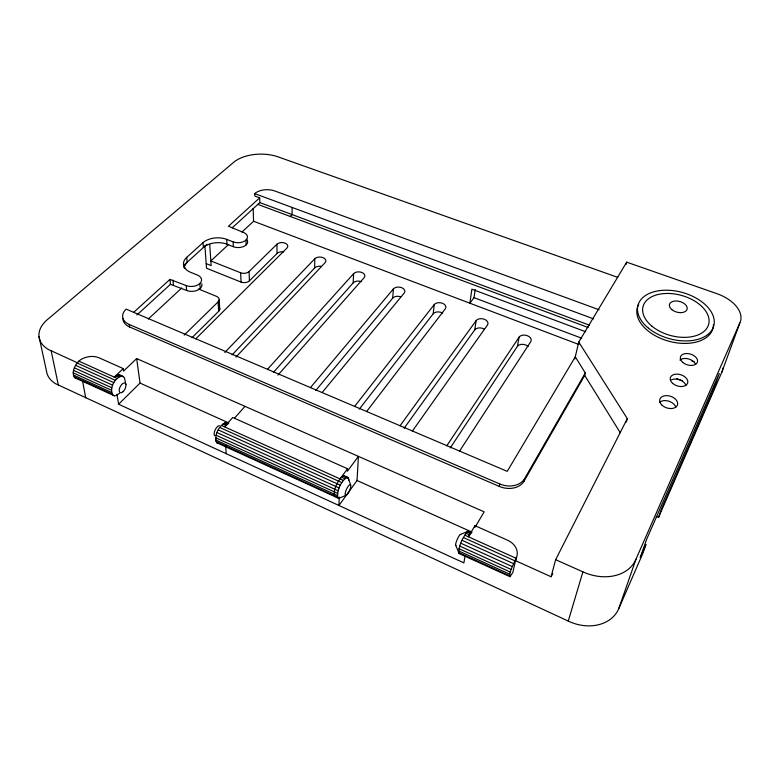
<?xml version="1.0" encoding="UTF-8"?>
<svg xmlns="http://www.w3.org/2000/svg" width="780" height="780" viewBox="0 0 780 780"><rect width="100%" height="100%" fill="white"/><g stroke="black" fill="none" stroke-linecap="round" stroke-linejoin="round"><path stroke-width="1.17" d="M232.099 354.871L314.652 267.998L314.779 258.785A5.947 3.724 1.4 0 1 322.91 257.595A5.947 3.724 1.4 0 1 325.036 262.724L235.882 357.152M346.427 495.115L338.783 498.381L216.703 442.669C213.613 435.698 218.829 425.149 225.907 422.653L227.731 424.203M339.251 497.123L338.92 505.469L357.045 480.519L358.41 456.378L347.392 471.217L347.51 468.751L232.723 417.485L224.435 426.777L227.624 424.281L224.543 422.897M273.351 372.45L353.184 282.886L353.594 273.673A6.016 3.832 3 0 1 361.754 272.435A6.016 3.832 3 0 1 364.114 277.709L277.982 375.102M315.744 390.517L392.691 298.155L393.393 288.931A6.084 3.929 4.6 0 1 401.583 287.654A6.084 3.929 4.6 0 1 404.186 293.075L322.062 392.613M467.093 531.941L470.691 533.559L468.37 536.767L474.971 525.661L507.556 540.218A16.282 12.997 15.4 0 1 516.029 558.246L512.811 572.569L509.954 576.664L458.601 553.303C458.845 545.483 462.598 537.088 467.922 531.375L468.653 532.496M359.327 409.1L433.202 313.804L434.226 304.59A6.172 4.027 6.5 0 1 442.426 303.264A6.172 4.027 6.5 0 1 445.292 308.831L366.551 411.596M338.783 498.381L337.935 498.118C336.453 490.678 340.889 481.24 347.217 477.145L348.504 478.491L350.727 485.365M119.477 393.344L115.986 395.606L114.406 395.782L75.016 377.871C70.795 372.791 74.87 365.177 78.848 361.14A14.635 9.682 -9.6 0 1 99.148 357.844L123.201 368.579L123.571 371.095L136.656 358.576L484.175 511.846L475.137 527.085M585.634 331.744L471.861 289.165L469.892 303.206L474.016 297.668L475.186 289.487M404.098 428.298L474.757 329.862L476.112 320.658A6.269 4.124 8.5 0 1 484.341 319.273A6.269 4.124 8.5 0 1 487.471 325.006L412.357 431.096M114.406 395.782L113.09 395.284C108.752 388.694 114.631 377.296 122.216 376.067L124.449 377.773L125.931 384.628M509.954 576.664L509.681 574.207L511.115 569.439L516.029 558.246L464.763 535.139M465.094 555.877L463.885 562.897L118.579 404.215L116.99 394.261M474.679 527.29L474.971 525.661M450.235 447.964L517.403 346.349L519.109 337.145A6.377 4.212 10.6 0 1 527.358 335.712A6.377 4.212 10.6 0 1 530.77 341.611L459.498 451.21M499.268 486.408L499.746 483.961A18.974 14.196 12.8 0 0 524.569 478.725L585.302 372.957L575.279 356.84L507.234 471.354L126.184 309.153A17.14 11.008 -6.4 0 0 129.285 324.49L129.636 326.995L499.268 486.408A18.925 14.186 12.8 0 0 524.043 481.172L584.698 375.385L585.302 372.957M524.043 481.172L524.569 478.725M574.782 358.907L578.77 342.069L626.691 262.158L716.45 293.514A33.277 19.958 16.1 0 1 739.83 323.008L721.763 372.372L658.534 517.403L656.292 516.457M626.106 264.401L626.691 262.158M516.594 557.447A16.244 12.997 15.4 0 1 515.483 560.664L551.109 576.751L555.633 559.689L627.305 418.626L578.77 342.069M626.291 422.068L627.305 418.626M39.029 336.658L46.449 370.89A33.793 22.25 -9.9 0 0 55.458 383.653L568.259 621.075L582.904 571.847A41.321 31.444 20.7 0 0 635.973 559.211L739.83 323.008M568.259 621.075A39.283 31.093 22.8 0 0 618.842 608.439L635.973 559.211M658.534 517.403L661.781 508.267L712.481 392.165L719.297 373.464L646.776 539.009L640.214 557.671L645.947 544.528L642.74 553.615L618.842 608.439M551.109 576.751L552.747 573.505M347.51 468.751C342.186 476.687 332.299 486.018 334.62 496.597L336.609 496.421M446.784 445.799L519.109 337.145M400.013 425.841L476.112 320.658M354.559 406.487L434.226 304.59M310.401 387.65L393.393 288.931M339.982 478.881L342.781 476.053L343.892 475.654L345.199 477.009M234.487 418.168L244.988 406.351M267.452 369.369L353.594 273.673M224.845 352.453L314.779 258.785M195.77 338.842L286.913 248.099A5.899 3.627 0.1 0 0 285.012 243.116A5.899 3.627 0.1 0 0 276.91 244.267L249.073 271.537A6.084 3.822 -1.6 0 1 240.63 272.785L210.844 260.949L228.647 244.413M191.977 337.74L218.683 311.288A6.269 4.075 -3.4 0 0 219.658 308.197M204.906 245.875L206.534 268.252L241.049 282.077A6.035 3.832 -1.7 0 0 249.434 280.829L277.056 253.461A5.85 3.637 0 0 1 283.715 251.92M118.579 404.215L140.039 383.087L136.656 358.576M184.187 335.117L218.069 301.909A6.318 4.066 -3.3 0 0 216.421 296.312L198.451 288.971M290.18 216.44L292.11 214.588L292.071 207.431M123.201 368.579L114.26 377.11L117.79 374.907L119.359 374.78L121.602 376.496M148.317 319.01L181.711 288.005M242.005 232.001L253.578 221.257L253.139 208.406M136.939 314.944L170.44 284.32L186.634 290.472A9.711 6.143 -3.8 0 0 197.447 290.228A9.711 6.143 -3.8 0 0 201.815 283.774M232.226 227.828L259.837 202.585L259.701 197.828L254.777 196.004L254.699 193.615A14.703 8.57 -0.1 0 1 274.882 191.012L599.079 309.767M206.895 244.335L184.382 264.761L184.938 264.985M133.692 312.341L169.942 279.406L186.196 285.558A9.75 6.133 -3.8 0 0 199.797 283.569A9.75 6.133 -3.8 0 0 197.447 275.087L190.866 272.425A17.53 10.852 -3.2 0 1 186.713 257.38L203.014 242.678A17.189 10.51 -2.4 0 1 226.726 239.382L233.142 241.878A9.224 5.587 -1.5 0 0 245.944 240.103L246.168 244.91M259.701 197.828L228.433 226.239L243.331 232.391A9.224 5.587 -1.5 0 1 245.944 240.103M460.375 534.475L467.922 531.375L471.51 532.993M459.157 553.429L455.715 545.405M617.74 277.358L277.095 156.517A32.965 18.642 -0.1 0 0 234.439 161.674L47.707 319.342A34.788 22.171 -9.1 0 0 48.214 349.411L78.234 363.178M216.703 442.669L217.815 443.069M254.699 193.615L593.648 318.883M691.811 360.886L694.093 361.735M259.837 202.585L589.592 325.231M257.858 204.389L588.217 327.532M474.016 297.668L581.656 338.208M676.835 378.69L682.461 380.815M253.578 221.257L578.935 344.516M75.016 377.871L76.401 378.407M203.014 242.678L203.375 247.533A17.121 10.52 -2.4 0 1 212.16 243.311L214.305 242.921A17.121 10.52 -2.4 0 1 226.99 244.218L233.386 246.714A9.184 5.596 -1.5 0 0 244.569 246.061A9.184 5.596 -1.5 0 0 246.685 239.314M206.193 263.63L211.166 265.61L209.703 244.316M129.285 324.49L499.746 483.961M555.633 559.689L582.904 571.847M140.039 383.087L228.871 422.974M356.567 480.305L472.056 532.145M119.359 374.78L123.513 376.603M225.907 422.653L227.955 423.569M343.892 475.654L348.026 477.467M117.79 374.907L120.656 376.194M342.781 476.053L346.106 477.545M346.3 477.497L348.504 478.491L348.601 480.139M116.054 375.697L118.921 376.994M222.982 423.832L226.073 425.217M341.445 477.145L344.77 478.647M466.011 533.218L469.619 534.846M78.848 361.14L117.136 378.407M221.345 425.392L343.317 480.382M77.103 363.022L115.42 380.338M219.736 427.459L341.835 482.625M463.418 537.557L514.751 560.752M75.572 365.303L113.909 382.658M218.264 429.916L340.421 485.238M462.082 540.325L513.445 563.579M74.363 367.809L112.7 385.213M217.045 432.569L339.193 488.017M460.844 543.231L512.207 566.543M73.564 370.383L111.871 387.806M216.148 435.25L338.218 490.786M459.79 546.088L511.115 569.439M73.222 372.83L111.491 390.273M215.65 437.755L337.584 493.34M459.001 548.691L510.257 572.052M73.359 374.985L111.579 392.438M215.582 439.92L337.311 495.505M458.523 550.846L509.681 574.207M73.973 376.711L112.125 394.144M215.943 441.597L337.438 497.133M458.386 552.416L509.438 575.747M584.698 375.385L620.295 432.783M51.197 350.961L58.363 385.193M82.505 380.689L85.722 397.858M169.942 279.406L170.44 284.32M172.945 280.147L173.443 285.051M184.489 265.96L184.704 268.359M186.196 285.558L186.634 290.472M186.713 257.38L187.142 262.255L184.353 266.214A17.462 10.861 -3.2 0 0 183.982 267.628M199.826 283.54L200.216 288.434M225.664 445.234L226.229 453.677M219.151 299.881L219.755 309.25M218.069 301.909L218.683 311.288M226.726 239.382L226.99 244.218M233.142 241.878L233.386 246.714M240.63 272.785L241.049 282.077M249.073 271.537L249.434 280.829M276.91 244.267L277.056 253.461M214.695 435.669A5.548 2.272 -64.5 0 1 215.143 429.965A5.548 2.272 -64.5 0 1 219.297 425.685M455.998 545.483A5.986 1.102 -66.7 0 1 457.119 539.653A5.986 1.102 -66.7 0 1 460.648 534.563M392.691 298.155A6.045 3.939 4.6 0 1 400.803 296.858M353.184 282.886A5.967 3.832 2.9 0 1 361.276 281.639M129.636 326.995A17.111 11.008 -6.4 0 1 122.957 318.591M517.403 346.349A6.328 4.222 10.7 0 1 528.138 346.505M474.757 329.862A6.22 4.134 8.5 0 1 484.282 329.16M722.933 368.014A31.912 20.163 17.1 0 1 721.763 372.372M433.202 313.804A6.123 4.036 6.5 0 1 442.66 313.131M314.652 267.998A5.908 3.734 1.4 0 1 321.302 266.389M679.955 360.087A8.843 5.616 17.1 0 1 688.613 358.936A8.843 5.616 17.1 0 1 695.653 364.484M671.375 379.831A9.028 5.869 17.4 0 1 685.932 385.34M659.461 402.382A9.224 6.133 17.8 0 1 668.538 401.105A9.224 6.133 17.8 0 1 675.782 407.111M713.437 324.597A39.195 24.014 15.4 0 1 668.947 341.25A39.195 24.014 15.4 0 1 638.683 304.317M123.152 391.619A5.372 2.671 -63.4 0 0 125.209 383.194A5.372 2.671 -63.4 0 0 119.418 388.791A5.372 2.671 -63.4 0 0 123.152 391.619M347.782 493.711A5.782 1.657 -65.8 0 0 350.493 484.858A5.782 1.657 -65.8 0 0 345.628 491.507A5.782 1.657 -65.8 0 0 347.782 493.711M682.715 362.378A8.882 5.616 17 0 0 697.261 362.534A8.882 5.616 17 0 0 686.839 353.515A8.882 5.616 17 0 0 682.715 362.378M652.08 326.303A33.998 20.777 15.3 0 0 707.86 326.479A33.998 20.777 15.3 0 0 667.592 293.456A33.998 20.777 15.3 0 0 652.08 326.303M662.103 405.278A9.262 6.123 17.7 0 0 677.303 405.385A9.262 6.123 17.7 0 0 666.598 395.616A9.262 6.123 17.7 0 0 662.103 405.278M672.633 383.37A9.068 5.86 17.3 0 0 687.492 383.497A9.068 5.86 17.3 0 0 676.942 374.117A9.068 5.86 17.3 0 0 672.633 383.37M671.824 309.631A9.126 5.528 15.2 0 0 686.858 309.835A9.126 5.528 15.2 0 0 676.182 300.963A9.126 5.528 15.2 0 0 671.824 309.631M648.511 328.224A39.283 24.005 15.3 0 0 712.9 328.292A39.283 24.005 15.3 0 0 666.217 290.209A39.283 24.005 15.3 0 0 648.511 328.224"/></g></svg>
